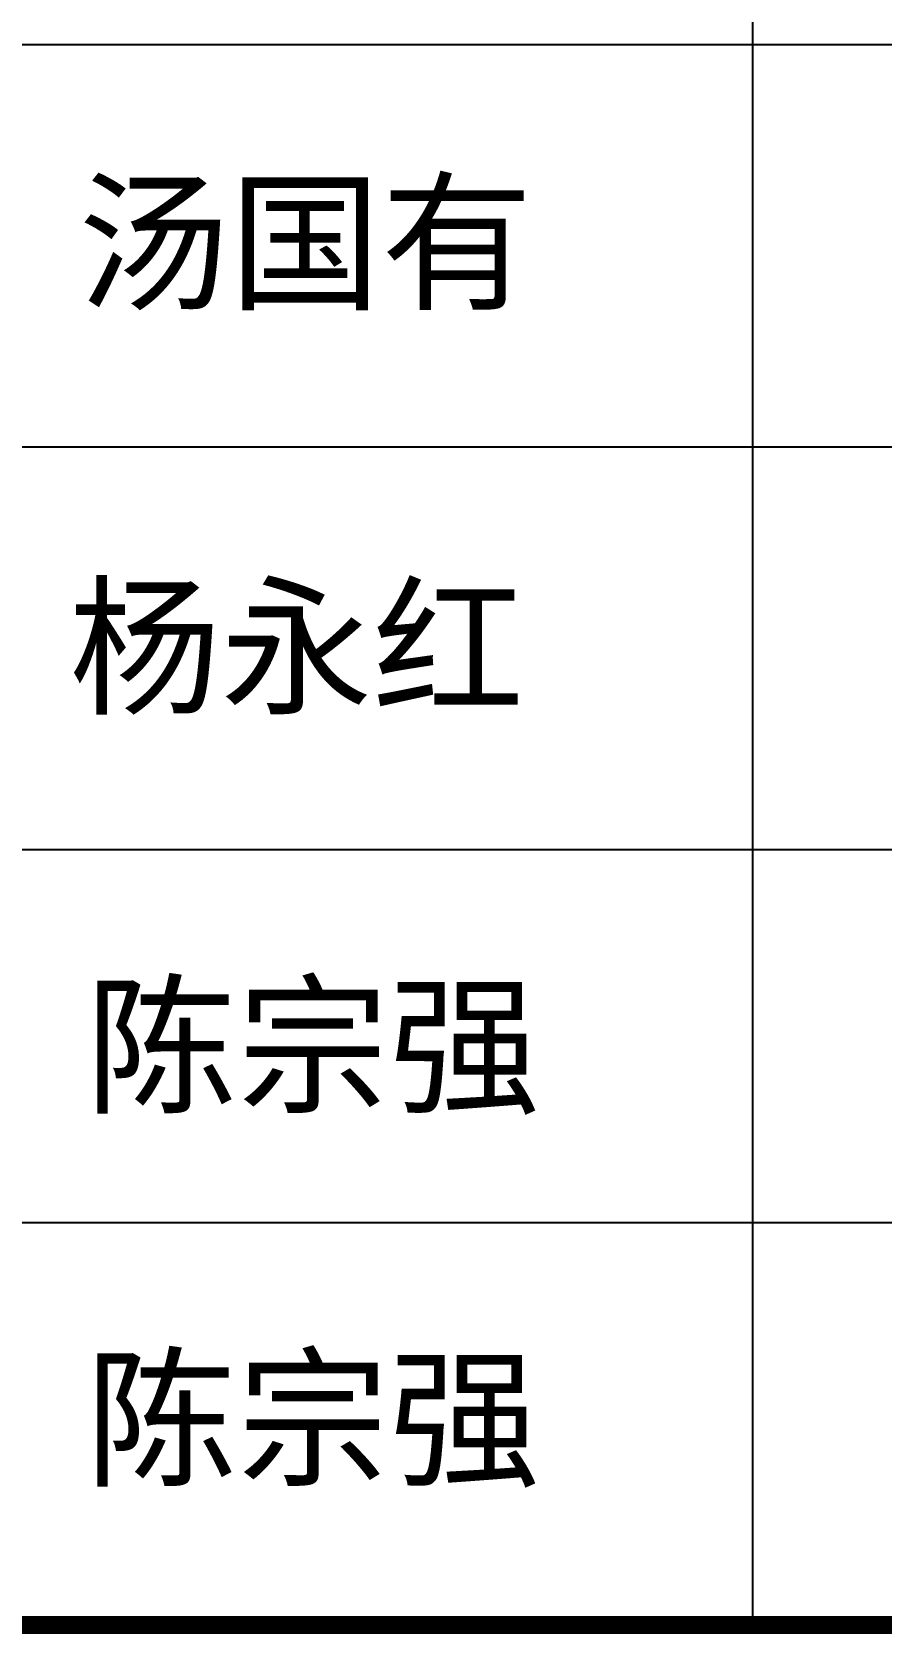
# Model space of a CAD drawing. Extents: x -2746917 to -971774, y -3334247 to -3250358.
# Drawn here: x -1697257 to -1695576, y -3309676 to -3306509 of the extents above; entities that cross this region are included whole.
import ezdxf

# ---------------------------------------------------------------- set-up
doc = ezdxf.new("R2010")
doc.units = 0
doc.header["$LTSCALE"] = 1000
doc.header["$MEASUREMENT"] = 0
doc.layers.get('0').update_dxf_attribs({"linetype": 'CONTINUOUS'})
doc.layers.add('PUB_TEXT', color=7, linetype='CONTINUOUS')
doc.layers.add('PUB_TITLE', color=4, linetype='CONTINUOUS')
doc.styles.add('STYLE1', font='simhei.ttf', dxfattribs={"width": 0.8})

# ---------------------------------------------------------------- blocks, each defined once
blk = doc.blocks.new('A$C440D491C')
at = {"layer": 'PUB_TITLE', "color": 4}
for p, q in [((86162.8, 12881.9), (86162.8, 6514.4)), ((82878.9, 9639.3), (88110.9, 9639.3)), ((82878.9, 8843.4), (88110.9, 8843.4)), ((82878.9, 8047.5), (88110.9, 8047.5)), ((82878.9, 7310.3), (88110.9, 7310.3))]:
    blk.add_line(p, q, dxfattribs=at)
at = {"layer": 'PUB_TITLE', "color": 4, "const_width": 35.2}
blk.add_lwpolyline([(82878.9, 6514.4), (88110.9, 6514.4), (88110.9, 12881.9), (82878.9, 12881.9)], close=True, dxfattribs=at)
at = {"layer": 'PUB_TEXT', "style": 'STYLE1'}
for s, p in [('汤国有', (84828, 9137.7)), ('杨永红', (84810.8, 8338.2)), ('陈宗强', (84843.2, 7549.3)), ('陈宗强', (84843.2, 6812.2))]:
    blk.add_text(s, height=220, dxfattribs=at).set_placement(p)

msp = doc.modelspace()

# ---------------------------------------------------------------- block references
at = {"ltscale": 1.5}
msp.add_blockref('A$C440D491C', (-1781995.02, -3316173.05), dxfattribs=at)

doc.saveas('drawing.dxf')
